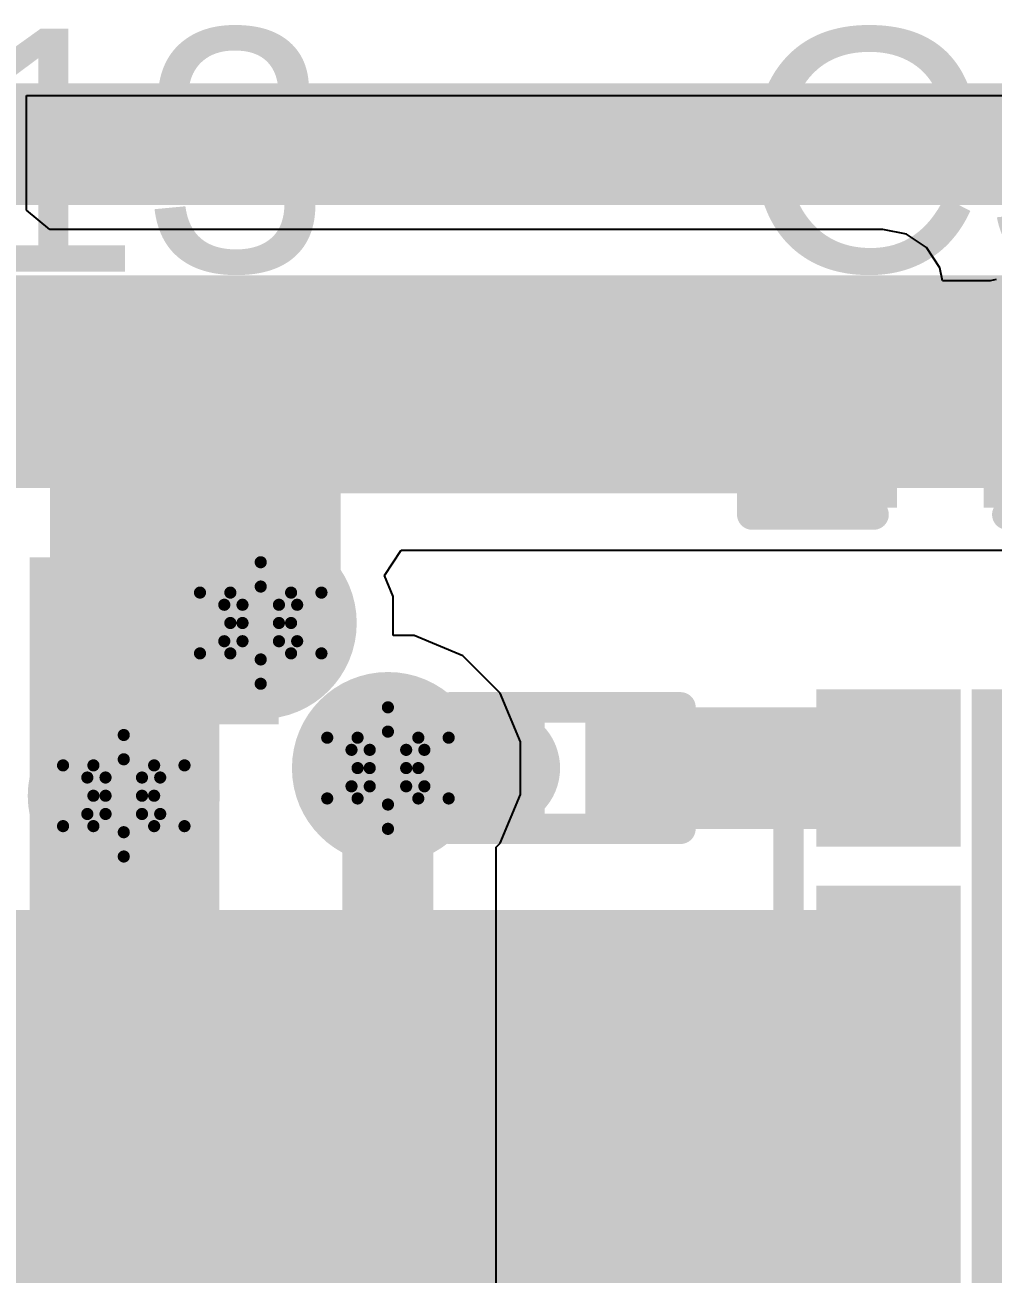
# Model space of a CAD drawing. Header units: inches. Extents: x -18 to 237, y -41 to 211.
# Drawn here: x 24.42 to 28.46, y 104.98 to 110.2 of the extents above; entities that cross this region are included whole.
import ezdxf

# ---------------------------------------------------------------- set-up
doc = ezdxf.new("R2010")
doc.units = ezdxf.units.IN
for name, color, linetype in [('Bottom Layer', 5, 'Continuous'), ('Bottom Solder', 6, 'Continuous'), ('Drill Drawing', 1, 'Continuous'), ('Top Layer', 1, 'Continuous'), ('Top Overlay', 2, 'Continuous'), ('Top Paste', 8, 'Continuous'), ('Top Solder', 216, 'Continuous'), ('Via Holes', 16, 'Continuous')]:
    doc.layers.add(name, color=color, linetype=linetype)
doc.styles.add('Arial', font='', dxfattribs={"height": 0.2})
doc.styles.get('Arial').set_extended_font_data('Arial')

# ---------------------------------------------------------------- blocks, each defined once
blk = doc.blocks.new('CSD25310Q2_33')
at = {"layer": 'Top Layer'}
for points in [[(-1.15, 0.85), (-0.695, 0.85), (-0.695, 0.45), (-1.15, 0.45)], [(-0.55, 0.85), (0.55, 0.85), (0.55, -0.2), (-0.55, -0.2)], [(1.15, 0.45), (0.695, 0.45), (0.695, 0.85), (1.15, 0.85)], [(-1.15, 0.2), (-0.695, 0.2), (-0.695, -0.2), (-1.15, -0.2)], [(1.15, -0.2), (0.695, -0.2), (0.695, 0.2), (1.15, 0.2)], [(-1.15, -0.45), (-0.695, -0.45), (-0.695, -0.85), (-1.15, -0.85)], [(-0.329, -0.45), (0.521, -0.45), (0.521, -0.85), (-0.329, -0.85)], [(1.15, -0.85), (0.695, -0.85), (0.695, -0.45), (1.15, -0.45)]]:
    blk.add_hatch(color=1, dxfattribs=at).paths.add_polyline_path(points)
at = {"layer": 'Top Paste'}
for points in [[(-0.5, 0.8), (0.5, 0.8), (0.5, -0.15), (-0.5, -0.15)], [(-0.279, -0.5), (0.471, -0.5), (0.471, -0.8), (-0.279, -0.8)]]:
    blk.add_hatch(color=8, dxfattribs=at).paths.add_polyline_path(points)
at = {"layer": 'Top Solder'}
for points in [[(-1.2516, 0.9516), (-0.5934, 0.9516), (-0.5934, 0.3484), (-1.2516, 0.3484)], [(-0.6516, 0.9516), (0.6516, 0.9516), (0.6516, -0.3016), (-0.6516, -0.3016)], [(1.2516, 0.3484), (0.5934, 0.3484), (0.5934, 0.9516), (1.2516, 0.9516)], [(-1.2516, 0.3016), (-0.5934, 0.3016), (-0.5934, -0.3016), (-1.2516, -0.3016)], [(1.2516, -0.3016), (0.5934, -0.3016), (0.5934, 0.3016), (1.2516, 0.3016)], [(-1.2516, -0.3484), (-0.5934, -0.3484), (-0.5934, -0.9516), (-1.2516, -0.9516)], [(-0.4306, -0.3484), (0.6226, -0.3484), (0.6226, -0.9516), (-0.4306, -0.9516)], [(1.2516, -0.9516), (0.5934, -0.9516), (0.5934, -0.3484), (1.2516, -0.3484)]]:
    blk.add_hatch(color=216, dxfattribs=at).paths.add_polyline_path(points)
at = {"layer": 'Top Overlay'}
for points in [[(1, 1.0684, 0.127, 0.127, 0), (-1, 1.0684, 0.127, 0.127, 0)], [(-1.4478, 0.508, 0.127, 0.127, 0), (-1.4478, 0.762, 0.127, 0.127, 0)], [(-1.3208, 0.635, 0.127, 0.127, 0), (-1.4478, 0.762, 0.127, 0.127, 0)], [(-1.4478, 0.508, 0.127, 0.127, 0), (-1.3208, 0.635, 0.127, 0.127, 0)], [(1, -1.0684, 0.127, 0.127, 0), (-1, -1.0684, 0.127, 0.127, 0)]]:
    blk.add_lwpolyline(points, format="xyseb", dxfattribs=at)
for points in [[(-1.0318, 1.0684, 0.0635, 0.0635, 1), (-0.9683, 1.0684, 0.0635, 0.0635, 1)], [(0.9683, 1.0684, 0.0635, 0.0635, 1), (1.0318, 1.0684, 0.0635, 0.0635, 1)], [(-1.4795, 0.762, 0.0635, 0.0635, 1), (-1.4161, 0.762, 0.0635, 0.0635, 1)], [(-1.4795, 0.762, 0.0635, 0.0635, 1), (-1.4161, 0.762, 0.0635, 0.0635, 1)], [(-1.3525, 0.635, 0.0635, 0.0635, 1), (-1.2891, 0.635, 0.0635, 0.0635, 1)], [(-1.3525, 0.635, 0.0635, 0.0635, 1), (-1.2891, 0.635, 0.0635, 0.0635, 1)], [(-1.4795, 0.508, 0.0635, 0.0635, 1), (-1.4161, 0.508, 0.0635, 0.0635, 1)], [(-1.4795, 0.508, 0.0635, 0.0635, 1), (-1.4161, 0.508, 0.0635, 0.0635, 1)], [(-1.0318, -1.0684, 0.0635, 0.0635, 1), (-0.9683, -1.0684, 0.0635, 0.0635, 1)], [(0.9683, -1.0684, 0.0635, 0.0635, 1), (1.0318, -1.0684, 0.0635, 0.0635, 1)]]:
    blk.add_lwpolyline(points, format="xyseb", close=True, dxfattribs=at)
blk = doc.blocks.new('R___0201_71')
at = {"layer": 'Top Layer'}
for points in [[(-0.41, 0.185), (-0.14, 0.185), (-0.14, -0.185), (-0.41, -0.185)], [(0.14, 0.185), (0.41, 0.185), (0.41, -0.185), (0.14, -0.185)]]:
    blk.add_hatch(color=1, dxfattribs=at).paths.add_polyline_path(points)
at = {"layer": 'Top Paste'}
for points in [[(-0.41, 0.185), (-0.14, 0.185), (-0.14, -0.185), (-0.41, -0.185)], [(0.14, 0.185), (0.41, 0.185), (0.41, -0.185), (0.14, -0.185)]]:
    blk.add_hatch(color=8, dxfattribs=at).paths.add_polyline_path(points)
at = {"layer": 'Top Solder'}
for points in [[(-0.465, 0.24), (-0.085, 0.24), (-0.085, -0.24), (-0.465, -0.24)], [(0.085, 0.24), (0.465, 0.24), (0.465, -0.24), (0.085, -0.24)]]:
    blk.add_hatch(color=216, dxfattribs=at).paths.add_polyline_path(points)
at = {"layer": 'Top Overlay'}
for points in [[(0.4826, 0.254, 0.127, 0.127, 0), (-0.4826, 0.254, 0.127, 0.127, 0)], [(-0.4826, 0.254, 0.127, 0.127, 0), (-0.4826, -0.254, 0.127, 0.127, 0)], [(0.4826, 0.254, 0.127, 0.127, 0), (0.4826, -0.254, 0.127, 0.127, 0)], [(0.4826, -0.254, 0.127, 0.127, 0), (-0.4826, -0.254, 0.127, 0.127, 0)]]:
    blk.add_lwpolyline(points, format="xyseb", dxfattribs=at)
for points in [[(-0.5143, 0.254, 0.0635, 0.0635, 1), (-0.4508, 0.254, 0.0635, 0.0635, 1)], [(-0.5143, 0.254, 0.0635, 0.0635, 1), (-0.4508, 0.254, 0.0635, 0.0635, 1)], [(0.4508, 0.254, 0.0635, 0.0635, 1), (0.5143, 0.254, 0.0635, 0.0635, 1)], [(0.4508, 0.254, 0.0635, 0.0635, 1), (0.5143, 0.254, 0.0635, 0.0635, 1)], [(-0.5143, -0.254, 0.0635, 0.0635, 1), (-0.4508, -0.254, 0.0635, 0.0635, 1)], [(-0.5143, -0.254, 0.0635, 0.0635, 1), (-0.4508, -0.254, 0.0635, 0.0635, 1)], [(0.4508, -0.254, 0.0635, 0.0635, 1), (0.5143, -0.254, 0.0635, 0.0635, 1)], [(0.4508, -0.254, 0.0635, 0.0635, 1), (0.5143, -0.254, 0.0635, 0.0635, 1)]]:
    blk.add_lwpolyline(points, format="xyseb", close=True, dxfattribs=at)
blk = doc.blocks.new('C___0402_149')
at = {"layer": 'Top Layer'}
for points in [[(-0.6985, -0.3175), (-0.6985, 0.3175), (-0.2413, 0.3175), (-0.2413, -0.3175)], [(0.2413, -0.3175), (0.2413, 0.3175), (0.6985, 0.3175), (0.6985, -0.3175)]]:
    blk.add_hatch(color=1, dxfattribs=at).paths.add_polyline_path(points)
at = {"layer": 'Top Paste'}
for points in [[(-0.6985, -0.3175), (-0.6985, 0.3175), (-0.2413, 0.3175), (-0.2413, -0.3175)], [(0.2413, -0.3175), (0.2413, 0.3175), (0.6985, 0.3175), (0.6985, -0.3175)]]:
    blk.add_hatch(color=8, dxfattribs=at).paths.add_polyline_path(points)
at = {"layer": 'Top Solder'}
for points in [[(-0.7585, -0.3775), (-0.7585, 0.3775), (-0.1813, 0.3775), (-0.1813, -0.3775)], [(0.1813, -0.3775), (0.1813, 0.3775), (0.7585, 0.3775), (0.7585, -0.3775)]]:
    blk.add_hatch(color=216, dxfattribs=at).paths.add_polyline_path(points)
at = {"layer": 'Top Overlay'}
for points in [[(-0.7874, -0.4064, 0.127, 0.127, 0), (-0.7874, 0.4064, 0.127, 0.127, 0)], [(-0.7874, 0.4064, 0.127, 0.127, 0), (-0.2794, 0.4064, 0.127, 0.127, 0)], [(0.2794, 0.4064, 0.127, 0.127, 0), (0.7874, 0.4064, 0.127, 0.127, 0)], [(0.7874, -0.4064, 0.127, 0.127, 0), (0.7874, 0.4064, 0.127, 0.127, 0)], [(-0.7874, -0.4064, 0.127, 0.127, 0), (-0.2794, -0.4064, 0.127, 0.127, 0)], [(0.2794, -0.4064, 0.127, 0.127, 0), (0.7874, -0.4064, 0.127, 0.127, 0)]]:
    blk.add_lwpolyline(points, format="xyseb", dxfattribs=at)
for points in [[(-0.8191, 0.4064, 0.0635, 0.0635, 1), (-0.7556, 0.4064, 0.0635, 0.0635, 1)], [(-0.8191, 0.4064, 0.0635, 0.0635, 1), (-0.7556, 0.4064, 0.0635, 0.0635, 1)], [(-0.3111, 0.4064, 0.0635, 0.0635, 1), (-0.2477, 0.4064, 0.0635, 0.0635, 1)], [(0.2477, 0.4064, 0.0635, 0.0635, 1), (0.3111, 0.4064, 0.0635, 0.0635, 1)], [(0.7556, 0.4064, 0.0635, 0.0635, 1), (0.8191, 0.4064, 0.0635, 0.0635, 1)], [(0.7556, 0.4064, 0.0635, 0.0635, 1), (0.8191, 0.4064, 0.0635, 0.0635, 1)], [(-0.8191, -0.4064, 0.0635, 0.0635, 1), (-0.7556, -0.4064, 0.0635, 0.0635, 1)], [(-0.8191, -0.4064, 0.0635, 0.0635, 1), (-0.7556, -0.4064, 0.0635, 0.0635, 1)], [(-0.3111, -0.4064, 0.0635, 0.0635, 1), (-0.2477, -0.4064, 0.0635, 0.0635, 1)], [(0.2477, -0.4064, 0.0635, 0.0635, 1), (0.3111, -0.4064, 0.0635, 0.0635, 1)], [(0.7556, -0.4064, 0.0635, 0.0635, 1), (0.8191, -0.4064, 0.0635, 0.0635, 1)], [(0.7556, -0.4064, 0.0635, 0.0635, 1), (0.8191, -0.4064, 0.0635, 0.0635, 1)]]:
    blk.add_lwpolyline(points, format="xyseb", close=True, dxfattribs=at)
blk = doc.blocks.new('C___0402_150')
at = {"layer": 'Top Layer'}
for points in [[(-0.6985, -0.3175), (-0.6985, 0.3175), (-0.2413, 0.3175), (-0.2413, -0.3175)], [(0.2413, -0.3175), (0.2413, 0.3175), (0.6985, 0.3175), (0.6985, -0.3175)]]:
    blk.add_hatch(color=1, dxfattribs=at).paths.add_polyline_path(points)
at = {"layer": 'Top Paste'}
for points in [[(-0.6985, -0.3175), (-0.6985, 0.3175), (-0.2413, 0.3175), (-0.2413, -0.3175)], [(0.2413, -0.3175), (0.2413, 0.3175), (0.6985, 0.3175), (0.6985, -0.3175)]]:
    blk.add_hatch(color=8, dxfattribs=at).paths.add_polyline_path(points)
at = {"layer": 'Top Solder'}
for points in [[(-0.7585, -0.3775), (-0.7585, 0.3775), (-0.1813, 0.3775), (-0.1813, -0.3775)], [(0.1813, -0.3775), (0.1813, 0.3775), (0.7585, 0.3775), (0.7585, -0.3775)]]:
    blk.add_hatch(color=216, dxfattribs=at).paths.add_polyline_path(points)
at = {"layer": 'Top Overlay'}
for points in [[(-0.7874, 0.4064, 0.127, 0.127, 0), (-0.2794, 0.4064, 0.127, 0.127, 0)], [(-0.7874, -0.4064, 0.127, 0.127, 0), (-0.7874, 0.4064, 0.127, 0.127, 0)], [(0.2794, 0.4064, 0.127, 0.127, 0), (0.7874, 0.4064, 0.127, 0.127, 0)], [(0.7874, -0.4064, 0.127, 0.127, 0), (0.7874, 0.4064, 0.127, 0.127, 0)], [(-0.7874, -0.4064, 0.127, 0.127, 0), (-0.2794, -0.4064, 0.127, 0.127, 0)], [(0.2794, -0.4064, 0.127, 0.127, 0), (0.7874, -0.4064, 0.127, 0.127, 0)]]:
    blk.add_lwpolyline(points, format="xyseb", dxfattribs=at)
for points in [[(-0.8191, 0.4064, 0.0635, 0.0635, 1), (-0.7556, 0.4064, 0.0635, 0.0635, 1)], [(-0.8191, 0.4064, 0.0635, 0.0635, 1), (-0.7556, 0.4064, 0.0635, 0.0635, 1)], [(-0.3111, 0.4064, 0.0635, 0.0635, 1), (-0.2477, 0.4064, 0.0635, 0.0635, 1)], [(0.2477, 0.4064, 0.0635, 0.0635, 1), (0.3111, 0.4064, 0.0635, 0.0635, 1)], [(0.7556, 0.4064, 0.0635, 0.0635, 1), (0.8191, 0.4064, 0.0635, 0.0635, 1)], [(0.7556, 0.4064, 0.0635, 0.0635, 1), (0.8191, 0.4064, 0.0635, 0.0635, 1)], [(-0.8191, -0.4064, 0.0635, 0.0635, 1), (-0.7556, -0.4064, 0.0635, 0.0635, 1)], [(-0.8191, -0.4064, 0.0635, 0.0635, 1), (-0.7556, -0.4064, 0.0635, 0.0635, 1)], [(-0.3111, -0.4064, 0.0635, 0.0635, 1), (-0.2477, -0.4064, 0.0635, 0.0635, 1)], [(0.2477, -0.4064, 0.0635, 0.0635, 1), (0.3111, -0.4064, 0.0635, 0.0635, 1)], [(0.7556, -0.4064, 0.0635, 0.0635, 1), (0.8191, -0.4064, 0.0635, 0.0635, 1)], [(0.7556, -0.4064, 0.0635, 0.0635, 1), (0.8191, -0.4064, 0.0635, 0.0635, 1)]]:
    blk.add_lwpolyline(points, format="xyseb", close=True, dxfattribs=at)
blk = doc.blocks.new('C___0402_158')
at = {"layer": 'Top Layer'}
for points in [[(-0.6985, -0.3175), (-0.6985, 0.3175), (-0.2413, 0.3175), (-0.2413, -0.3175)], [(0.2413, -0.3175), (0.2413, 0.3175), (0.6985, 0.3175), (0.6985, -0.3175)]]:
    blk.add_hatch(color=1, dxfattribs=at).paths.add_polyline_path(points)
at = {"layer": 'Top Paste'}
for points in [[(-0.6985, -0.3175), (-0.6985, 0.3175), (-0.2413, 0.3175), (-0.2413, -0.3175)], [(0.2413, -0.3175), (0.2413, 0.3175), (0.6985, 0.3175), (0.6985, -0.3175)]]:
    blk.add_hatch(color=8, dxfattribs=at).paths.add_polyline_path(points)
at = {"layer": 'Top Solder'}
for points in [[(-0.7585, -0.3775), (-0.7585, 0.3775), (-0.1813, 0.3775), (-0.1813, -0.3775)], [(0.1813, -0.3775), (0.1813, 0.3775), (0.7585, 0.3775), (0.7585, -0.3775)]]:
    blk.add_hatch(color=216, dxfattribs=at).paths.add_polyline_path(points)
at = {"layer": 'Top Overlay'}
for points in [[(-0.7874, 0.4064, 0.127, 0.127, 0), (-0.7874, -0.4064, 0.127, 0.127, 0)], [(-0.2794, 0.4064, 0.127, 0.127, 0), (-0.7874, 0.4064, 0.127, 0.127, 0)], [(0.7874, 0.4064, 0.127, 0.127, 0), (0.2794, 0.4064, 0.127, 0.127, 0)], [(0.7874, 0.4064, 0.127, 0.127, 0), (0.7874, -0.4064, 0.127, 0.127, 0)], [(-0.2794, -0.4064, 0.127, 0.127, 0), (-0.7874, -0.4064, 0.127, 0.127, 0)], [(0.7874, -0.4064, 0.127, 0.127, 0), (0.2794, -0.4064, 0.127, 0.127, 0)]]:
    blk.add_lwpolyline(points, format="xyseb", dxfattribs=at)
for points in [[(-0.8191, 0.4064, 0.0635, 0.0635, 1), (-0.7556, 0.4064, 0.0635, 0.0635, 1)], [(-0.8191, 0.4064, 0.0635, 0.0635, 1), (-0.7556, 0.4064, 0.0635, 0.0635, 1)], [(-0.3111, 0.4064, 0.0635, 0.0635, 1), (-0.2477, 0.4064, 0.0635, 0.0635, 1)], [(0.2477, 0.4064, 0.0635, 0.0635, 1), (0.3111, 0.4064, 0.0635, 0.0635, 1)], [(0.7556, 0.4064, 0.0635, 0.0635, 1), (0.8191, 0.4064, 0.0635, 0.0635, 1)], [(0.7556, 0.4064, 0.0635, 0.0635, 1), (0.8191, 0.4064, 0.0635, 0.0635, 1)], [(-0.8191, -0.4064, 0.0635, 0.0635, 1), (-0.7556, -0.4064, 0.0635, 0.0635, 1)], [(-0.8191, -0.4064, 0.0635, 0.0635, 1), (-0.7556, -0.4064, 0.0635, 0.0635, 1)], [(-0.3111, -0.4064, 0.0635, 0.0635, 1), (-0.2477, -0.4064, 0.0635, 0.0635, 1)], [(0.2477, -0.4064, 0.0635, 0.0635, 1), (0.3111, -0.4064, 0.0635, 0.0635, 1)], [(0.7556, -0.4064, 0.0635, 0.0635, 1), (0.8191, -0.4064, 0.0635, 0.0635, 1)], [(0.7556, -0.4064, 0.0635, 0.0635, 1), (0.8191, -0.4064, 0.0635, 0.0635, 1)]]:
    blk.add_lwpolyline(points, format="xyseb", close=True, dxfattribs=at)

msp = doc.modelspace()

# ---------------------------------------------------------------- hatches: boundary and pattern name
at = {"layer": 'Bottom Layer'}
h = msp.add_hatch(color=5, dxfattribs=at)
edge = h.paths.add_edge_path()
edge.add_arc((25.4013, 107.704), 0.3, 0, 360)
for points in [[(24.4348, 99.9012), (25.2286, 99.9012), (25.2286, 107.9784), (24.4348, 107.9784)], [(24.4348, 107.445), (25.6032, 107.445), (25.6032, 107.9784), (24.4348, 107.9784)]]:
    msp.add_hatch(color=5, dxfattribs=at).paths.add_polyline_path(points)
h = msp.add_hatch(color=5, dxfattribs=at)
edge = h.paths.add_edge_path()
edge.add_arc((25.9334, 107.0975), 0.3, 0, 360)
h = msp.add_hatch(color=5, dxfattribs=at)
edge = h.paths.add_edge_path()
edge.add_arc((24.8285, 106.9818), 0.3, 0, 360)
at = {"layer": 'Bottom Solder'}
h = msp.add_hatch(color=6, dxfattribs=at)
edge = h.paths.add_edge_path()
edge.add_arc((25.4013, 107.704), 0.4016, 0, 360)
h = msp.add_hatch(color=6, dxfattribs=at)
edge = h.paths.add_edge_path()
edge.add_arc((25.9334, 107.0975), 0.4016, 0, 360)
h = msp.add_hatch(color=6, dxfattribs=at)
edge = h.paths.add_edge_path()
edge.add_arc((24.8285, 106.9818), 0.4016, 0, 360)
at = {"layer": 'Top Layer'}
for points in [[(24.5195, 107.5466), (25.7353, 107.5466), (25.7353, 109.0903), (24.5195, 109.0903)], [(24.5195, 106.6854), (25.1266, 106.6854), (25.1266, 109.0903), (24.5195, 109.0903)], [(24.5999, 108.2461), (28.0029, 108.2461), (28.0029, 109.0903), (24.5999, 109.0903)], [(24.5195, 107.2799), (25.4762, 107.2799), (25.4762, 107.9149), (24.5195, 107.9149)], [(22.3842, 104.9352), (28.2266, 104.9352), (28.2266, 106.504), (22.3842, 106.504)]]:
    msp.add_hatch(color=1, dxfattribs=at).paths.add_polyline_path(points)
h = msp.add_hatch(color=1, dxfattribs=at)
edge = h.paths.add_edge_path()
edge.add_arc((25.4013, 107.704), 0.3, 0, 360)
h = msp.add_hatch(color=1, dxfattribs=at)
edge = h.paths.add_edge_path()
edge.add_arc((25.9334, 107.0975), 0.3, 0, 360)
h = msp.add_hatch(color=1, dxfattribs=at)
edge = h.paths.add_edge_path()
edge.add_arc((24.8285, 106.9818), 0.3, 0, 360)
at = {"layer": 'Top Solder'}
h = msp.add_hatch(color=216, dxfattribs=at)
edge = h.paths.add_edge_path()
edge.add_arc((25.4013, 107.704), 0.4016, 0, 360)
h = msp.add_hatch(color=216, dxfattribs=at)
edge = h.paths.add_edge_path()
edge.add_arc((25.9334, 107.0975), 0.4016, 0, 360)
h = msp.add_hatch(color=216, dxfattribs=at)
edge = h.paths.add_edge_path()
edge.add_arc((24.8285, 106.9818), 0.4016, 0, 360)
at = {"layer": 'Via Holes'}
h = msp.add_hatch(color=7, dxfattribs=at)
edge = h.paths.add_edge_path()
edge.add_arc((25.4013, 107.704), 0.15, 0, 360)
h = msp.add_hatch(color=7, dxfattribs=at)
edge = h.paths.add_edge_path()
edge.add_arc((25.9334, 107.0975), 0.15, 0, 360)
h = msp.add_hatch(color=7, dxfattribs=at)
edge = h.paths.add_edge_path()
edge.add_arc((24.8285, 106.9818), 0.15, 0, 360)

# ---------------------------------------------------------------- linework, layer by layer
at = {"layer": 'Bottom Layer'}
for p, q in [((25.9186, 107.9028), (25.9892, 108.0084)), ((25.9892, 108.0084), (35.0724, 108.0084)), ((25.9553, 107.8142), (25.9186, 107.9028)), ((25.9553, 107.6515), (25.9553, 107.8142)), ((26.0436, 107.6515), (25.9553, 107.6515)), ((26.2472, 107.5672), (26.0436, 107.6515)), ((26.4031, 107.4113), (26.2472, 107.5672)), ((26.4874, 107.2077), (26.4031, 107.4113)), ((26.4874, 106.9873), (26.4874, 107.2077)), ((26.4031, 106.7837), (26.4874, 106.9873)), ((26.3866, 106.7672), (26.4031, 106.7837)), ((26.3866, 102.5019), (26.3866, 106.7672))]:
    msp.add_line(p, q, dxfattribs=at)
for points in [[(21.9157, 109.7056, 0.508, 0.508, 0), (38.7582, 109.7056, 0.508, 0.508, 0)], [(22.7295, 108.7129, 0.889, 0.889, 0), (35.4605, 108.7129, 0.889, 0.889, 0)], [(25.9334, 102.3142, 0.381, 0.381, 0), (25.9334, 107.0975, 0.381, 0.381, 0)]]:
    msp.add_lwpolyline(points, format="xyseb", dxfattribs=at)
msp.add_lwpolyline([(25.8382, 107.0975, 0.1905, 0.1905, 1), (26.0287, 107.0975, 0.1905, 0.1905, 1)], format="xyseb", close=True, dxfattribs=at)
at = {"layer": 'Drill Drawing'}
for points in [[(25.2743, 107.831, 0.0508, 0.0508, 0), (25.4013, 107.958, 0.0508, 0.0508, 0)], [(25.4013, 107.958, 0.0508, 0.0508, 0), (25.5283, 107.831, 0.0508, 0.0508, 0)], [(25.3251, 107.7802, 0.0508, 0.0508, 0), (25.4013, 107.8564, 0.0508, 0.0508, 0)], [(25.4013, 107.8564, 0.0508, 0.0508, 0), (25.4775, 107.7802, 0.0508, 0.0508, 0)], [(25.1473, 107.831, 0.0508, 0.0508, 0), (25.2743, 107.704, 0.0508, 0.0508, 0)], [(25.1473, 107.831, 0.0508, 0.0508, 0), (25.2743, 107.831, 0.0508, 0.0508, 0)], [(25.5283, 107.831, 0.0508, 0.0508, 0), (25.6553, 107.831, 0.0508, 0.0508, 0)], [(25.5283, 107.704, 0.0508, 0.0508, 0), (25.6553, 107.831, 0.0508, 0.0508, 0)], [(25.2489, 107.7802, 0.0508, 0.0508, 0), (25.3251, 107.704, 0.0508, 0.0508, 0)], [(25.2489, 107.7802, 0.0508, 0.0508, 0), (25.3251, 107.7802, 0.0508, 0.0508, 0)], [(25.4775, 107.7802, 0.0508, 0.0508, 0), (25.5537, 107.7802, 0.0508, 0.0508, 0)], [(25.4775, 107.704, 0.0508, 0.0508, 0), (25.5537, 107.7802, 0.0508, 0.0508, 0)], [(25.1473, 107.577, 0.0508, 0.0508, 0), (25.2743, 107.704, 0.0508, 0.0508, 0)], [(25.2489, 107.6278, 0.0508, 0.0508, 0), (25.3251, 107.704, 0.0508, 0.0508, 0)], [(25.4775, 107.704, 0.0508, 0.0508, 0), (25.5537, 107.6278, 0.0508, 0.0508, 0)], [(25.5283, 107.704, 0.0508, 0.0508, 0), (25.6553, 107.577, 0.0508, 0.0508, 0)], [(25.2489, 107.6278, 0.0508, 0.0508, 0), (25.3251, 107.6278, 0.0508, 0.0508, 0)], [(25.3251, 107.6278, 0.0508, 0.0508, 0), (25.4013, 107.5516, 0.0508, 0.0508, 0)], [(25.4013, 107.5516, 0.0508, 0.0508, 0), (25.4775, 107.6278, 0.0508, 0.0508, 0)], [(25.4775, 107.6278, 0.0508, 0.0508, 0), (25.5537, 107.6278, 0.0508, 0.0508, 0)], [(25.1473, 107.577, 0.0508, 0.0508, 0), (25.2743, 107.577, 0.0508, 0.0508, 0)], [(25.2743, 107.577, 0.0508, 0.0508, 0), (25.4013, 107.45, 0.0508, 0.0508, 0)], [(25.4013, 107.45, 0.0508, 0.0508, 0), (25.5283, 107.577, 0.0508, 0.0508, 0)], [(25.5283, 107.577, 0.0508, 0.0508, 0), (25.6553, 107.577, 0.0508, 0.0508, 0)], [(25.8064, 107.2245, 0.0508, 0.0508, 0), (25.9334, 107.3515, 0.0508, 0.0508, 0)], [(25.9334, 107.3515, 0.0508, 0.0508, 0), (26.0604, 107.2245, 0.0508, 0.0508, 0)], [(24.7015, 107.1088, 0.0508, 0.0508, 0), (24.8285, 107.2358, 0.0508, 0.0508, 0)], [(24.8285, 107.2358, 0.0508, 0.0508, 0), (24.9555, 107.1088, 0.0508, 0.0508, 0)], [(25.8572, 107.1737, 0.0508, 0.0508, 0), (25.9334, 107.2499, 0.0508, 0.0508, 0)], [(25.9334, 107.2499, 0.0508, 0.0508, 0), (26.0096, 107.1737, 0.0508, 0.0508, 0)], [(25.6794, 107.2245, 0.0508, 0.0508, 0), (25.8064, 107.0975, 0.0508, 0.0508, 0)], [(25.6794, 107.2245, 0.0508, 0.0508, 0), (25.8064, 107.2245, 0.0508, 0.0508, 0)], [(26.0604, 107.2245, 0.0508, 0.0508, 0), (26.1874, 107.2245, 0.0508, 0.0508, 0)], [(26.0604, 107.0975, 0.0508, 0.0508, 0), (26.1874, 107.2245, 0.0508, 0.0508, 0)], [(24.7523, 107.058, 0.0508, 0.0508, 0), (24.8285, 107.1342, 0.0508, 0.0508, 0)], [(24.8285, 107.1342, 0.0508, 0.0508, 0), (24.9047, 107.058, 0.0508, 0.0508, 0)], [(25.781, 107.1737, 0.0508, 0.0508, 0), (25.8572, 107.0975, 0.0508, 0.0508, 0)], [(25.781, 107.1737, 0.0508, 0.0508, 0), (25.8572, 107.1737, 0.0508, 0.0508, 0)], [(26.0096, 107.1737, 0.0508, 0.0508, 0), (26.0858, 107.1737, 0.0508, 0.0508, 0)], [(26.0096, 107.0975, 0.0508, 0.0508, 0), (26.0858, 107.1737, 0.0508, 0.0508, 0)], [(24.5745, 107.1088, 0.0508, 0.0508, 0), (24.7015, 106.9818, 0.0508, 0.0508, 0)], [(24.5745, 107.1088, 0.0508, 0.0508, 0), (24.7015, 107.1088, 0.0508, 0.0508, 0)], [(24.9555, 107.1088, 0.0508, 0.0508, 0), (25.0825, 107.1088, 0.0508, 0.0508, 0)], [(24.9555, 106.9818, 0.0508, 0.0508, 0), (25.0825, 107.1088, 0.0508, 0.0508, 0)], [(25.6794, 106.9705, 0.0508, 0.0508, 0), (25.8064, 107.0975, 0.0508, 0.0508, 0)], [(25.781, 107.0213, 0.0508, 0.0508, 0), (25.8572, 107.0975, 0.0508, 0.0508, 0)], [(26.0096, 107.0975, 0.0508, 0.0508, 0), (26.0858, 107.0213, 0.0508, 0.0508, 0)], [(26.0604, 107.0975, 0.0508, 0.0508, 0), (26.1874, 106.9705, 0.0508, 0.0508, 0)], [(24.6761, 107.058, 0.0508, 0.0508, 0), (24.7523, 106.9818, 0.0508, 0.0508, 0)], [(24.6761, 107.058, 0.0508, 0.0508, 0), (24.7523, 107.058, 0.0508, 0.0508, 0)], [(24.9047, 107.058, 0.0508, 0.0508, 0), (24.9809, 107.058, 0.0508, 0.0508, 0)], [(24.9047, 106.9818, 0.0508, 0.0508, 0), (24.9809, 107.058, 0.0508, 0.0508, 0)], [(25.781, 107.0213, 0.0508, 0.0508, 0), (25.8572, 107.0213, 0.0508, 0.0508, 0)], [(25.8572, 107.0213, 0.0508, 0.0508, 0), (25.9334, 106.9451, 0.0508, 0.0508, 0)], [(25.9334, 106.9451, 0.0508, 0.0508, 0), (26.0096, 107.0213, 0.0508, 0.0508, 0)], [(26.0096, 107.0213, 0.0508, 0.0508, 0), (26.0858, 107.0213, 0.0508, 0.0508, 0)], [(24.5745, 106.8548, 0.0508, 0.0508, 0), (24.7015, 106.9818, 0.0508, 0.0508, 0)], [(24.6761, 106.9056, 0.0508, 0.0508, 0), (24.7523, 106.9818, 0.0508, 0.0508, 0)], [(24.9047, 106.9818, 0.0508, 0.0508, 0), (24.9809, 106.9056, 0.0508, 0.0508, 0)], [(24.9555, 106.9818, 0.0508, 0.0508, 0), (25.0825, 106.8548, 0.0508, 0.0508, 0)], [(25.6794, 106.9705, 0.0508, 0.0508, 0), (25.8064, 106.9705, 0.0508, 0.0508, 0)], [(25.8064, 106.9705, 0.0508, 0.0508, 0), (25.9334, 106.8435, 0.0508, 0.0508, 0)], [(25.9334, 106.8435, 0.0508, 0.0508, 0), (26.0604, 106.9705, 0.0508, 0.0508, 0)], [(26.0604, 106.9705, 0.0508, 0.0508, 0), (26.1874, 106.9705, 0.0508, 0.0508, 0)], [(24.6761, 106.9056, 0.0508, 0.0508, 0), (24.7523, 106.9056, 0.0508, 0.0508, 0)], [(24.7523, 106.9056, 0.0508, 0.0508, 0), (24.8285, 106.8294, 0.0508, 0.0508, 0)], [(24.8285, 106.8294, 0.0508, 0.0508, 0), (24.9047, 106.9056, 0.0508, 0.0508, 0)], [(24.9047, 106.9056, 0.0508, 0.0508, 0), (24.9809, 106.9056, 0.0508, 0.0508, 0)], [(24.5745, 106.8548, 0.0508, 0.0508, 0), (24.7015, 106.8548, 0.0508, 0.0508, 0)], [(24.7015, 106.8548, 0.0508, 0.0508, 0), (24.8285, 106.7278, 0.0508, 0.0508, 0)], [(24.8285, 106.7278, 0.0508, 0.0508, 0), (24.9555, 106.8548, 0.0508, 0.0508, 0)], [(24.9555, 106.8548, 0.0508, 0.0508, 0), (25.0825, 106.8548, 0.0508, 0.0508, 0)]]:
    msp.add_lwpolyline(points, format="xyseb", dxfattribs=at)
for points in [[(25.3886, 107.958, 0.0254, 0.0254, 1), (25.414, 107.958, 0.0254, 0.0254, 1)], [(25.3886, 107.958, 0.0254, 0.0254, 1), (25.414, 107.958, 0.0254, 0.0254, 1)], [(25.3886, 107.8564, 0.0254, 0.0254, 1), (25.414, 107.8564, 0.0254, 0.0254, 1)], [(25.3886, 107.8564, 0.0254, 0.0254, 1), (25.414, 107.8564, 0.0254, 0.0254, 1)], [(25.1346, 107.831, 0.0254, 0.0254, 1), (25.16, 107.831, 0.0254, 0.0254, 1)], [(25.1346, 107.831, 0.0254, 0.0254, 1), (25.16, 107.831, 0.0254, 0.0254, 1)], [(25.2616, 107.831, 0.0254, 0.0254, 1), (25.287, 107.831, 0.0254, 0.0254, 1)], [(25.2616, 107.831, 0.0254, 0.0254, 1), (25.287, 107.831, 0.0254, 0.0254, 1)], [(25.5156, 107.831, 0.0254, 0.0254, 1), (25.541, 107.831, 0.0254, 0.0254, 1)], [(25.5156, 107.831, 0.0254, 0.0254, 1), (25.541, 107.831, 0.0254, 0.0254, 1)], [(25.6426, 107.831, 0.0254, 0.0254, 1), (25.668, 107.831, 0.0254, 0.0254, 1)], [(25.6426, 107.831, 0.0254, 0.0254, 1), (25.668, 107.831, 0.0254, 0.0254, 1)], [(25.2362, 107.7802, 0.0254, 0.0254, 1), (25.2616, 107.7802, 0.0254, 0.0254, 1)], [(25.2362, 107.7802, 0.0254, 0.0254, 1), (25.2616, 107.7802, 0.0254, 0.0254, 1)], [(25.3124, 107.7802, 0.0254, 0.0254, 1), (25.3378, 107.7802, 0.0254, 0.0254, 1)], [(25.3124, 107.7802, 0.0254, 0.0254, 1), (25.3378, 107.7802, 0.0254, 0.0254, 1)], [(25.4648, 107.7802, 0.0254, 0.0254, 1), (25.4902, 107.7802, 0.0254, 0.0254, 1)], [(25.4648, 107.7802, 0.0254, 0.0254, 1), (25.4902, 107.7802, 0.0254, 0.0254, 1)], [(25.541, 107.7802, 0.0254, 0.0254, 1), (25.5664, 107.7802, 0.0254, 0.0254, 1)], [(25.541, 107.7802, 0.0254, 0.0254, 1), (25.5664, 107.7802, 0.0254, 0.0254, 1)], [(25.2616, 107.704, 0.0254, 0.0254, 1), (25.287, 107.704, 0.0254, 0.0254, 1)], [(25.2616, 107.704, 0.0254, 0.0254, 1), (25.287, 107.704, 0.0254, 0.0254, 1)], [(25.3124, 107.704, 0.0254, 0.0254, 1), (25.3378, 107.704, 0.0254, 0.0254, 1)], [(25.3124, 107.704, 0.0254, 0.0254, 1), (25.3378, 107.704, 0.0254, 0.0254, 1)], [(25.4648, 107.704, 0.0254, 0.0254, 1), (25.4902, 107.704, 0.0254, 0.0254, 1)], [(25.4648, 107.704, 0.0254, 0.0254, 1), (25.4902, 107.704, 0.0254, 0.0254, 1)], [(25.5156, 107.704, 0.0254, 0.0254, 1), (25.541, 107.704, 0.0254, 0.0254, 1)], [(25.5156, 107.704, 0.0254, 0.0254, 1), (25.541, 107.704, 0.0254, 0.0254, 1)], [(25.2362, 107.6278, 0.0254, 0.0254, 1), (25.2616, 107.6278, 0.0254, 0.0254, 1)], [(25.2362, 107.6278, 0.0254, 0.0254, 1), (25.2616, 107.6278, 0.0254, 0.0254, 1)], [(25.3124, 107.6278, 0.0254, 0.0254, 1), (25.3378, 107.6278, 0.0254, 0.0254, 1)], [(25.3124, 107.6278, 0.0254, 0.0254, 1), (25.3378, 107.6278, 0.0254, 0.0254, 1)], [(25.4648, 107.6278, 0.0254, 0.0254, 1), (25.4902, 107.6278, 0.0254, 0.0254, 1)], [(25.4648, 107.6278, 0.0254, 0.0254, 1), (25.4902, 107.6278, 0.0254, 0.0254, 1)], [(25.541, 107.6278, 0.0254, 0.0254, 1), (25.5664, 107.6278, 0.0254, 0.0254, 1)], [(25.541, 107.6278, 0.0254, 0.0254, 1), (25.5664, 107.6278, 0.0254, 0.0254, 1)], [(25.1346, 107.577, 0.0254, 0.0254, 1), (25.16, 107.577, 0.0254, 0.0254, 1)], [(25.1346, 107.577, 0.0254, 0.0254, 1), (25.16, 107.577, 0.0254, 0.0254, 1)], [(25.2616, 107.577, 0.0254, 0.0254, 1), (25.287, 107.577, 0.0254, 0.0254, 1)], [(25.2616, 107.577, 0.0254, 0.0254, 1), (25.287, 107.577, 0.0254, 0.0254, 1)], [(25.3886, 107.5516, 0.0254, 0.0254, 1), (25.414, 107.5516, 0.0254, 0.0254, 1)], [(25.3886, 107.5516, 0.0254, 0.0254, 1), (25.414, 107.5516, 0.0254, 0.0254, 1)], [(25.5156, 107.577, 0.0254, 0.0254, 1), (25.541, 107.577, 0.0254, 0.0254, 1)], [(25.5156, 107.577, 0.0254, 0.0254, 1), (25.541, 107.577, 0.0254, 0.0254, 1)], [(25.6426, 107.577, 0.0254, 0.0254, 1), (25.668, 107.577, 0.0254, 0.0254, 1)], [(25.6426, 107.577, 0.0254, 0.0254, 1), (25.668, 107.577, 0.0254, 0.0254, 1)], [(25.3886, 107.45, 0.0254, 0.0254, 1), (25.414, 107.45, 0.0254, 0.0254, 1)], [(25.3886, 107.45, 0.0254, 0.0254, 1), (25.414, 107.45, 0.0254, 0.0254, 1)], [(25.9207, 107.3515, 0.0254, 0.0254, 1), (25.9461, 107.3515, 0.0254, 0.0254, 1)], [(25.9207, 107.3515, 0.0254, 0.0254, 1), (25.9461, 107.3515, 0.0254, 0.0254, 1)], [(24.8158, 107.2358, 0.0254, 0.0254, 1), (24.8412, 107.2358, 0.0254, 0.0254, 1)], [(24.8158, 107.2358, 0.0254, 0.0254, 1), (24.8412, 107.2358, 0.0254, 0.0254, 1)], [(25.9207, 107.2499, 0.0254, 0.0254, 1), (25.9461, 107.2499, 0.0254, 0.0254, 1)], [(25.9207, 107.2499, 0.0254, 0.0254, 1), (25.9461, 107.2499, 0.0254, 0.0254, 1)], [(25.6667, 107.2245, 0.0254, 0.0254, 1), (25.6921, 107.2245, 0.0254, 0.0254, 1)], [(25.6667, 107.2245, 0.0254, 0.0254, 1), (25.6921, 107.2245, 0.0254, 0.0254, 1)], [(25.7937, 107.2245, 0.0254, 0.0254, 1), (25.8191, 107.2245, 0.0254, 0.0254, 1)], [(25.7937, 107.2245, 0.0254, 0.0254, 1), (25.8191, 107.2245, 0.0254, 0.0254, 1)], [(26.0477, 107.2245, 0.0254, 0.0254, 1), (26.0731, 107.2245, 0.0254, 0.0254, 1)], [(26.0477, 107.2245, 0.0254, 0.0254, 1), (26.0731, 107.2245, 0.0254, 0.0254, 1)], [(26.1747, 107.2245, 0.0254, 0.0254, 1), (26.2001, 107.2245, 0.0254, 0.0254, 1)], [(26.1747, 107.2245, 0.0254, 0.0254, 1), (26.2001, 107.2245, 0.0254, 0.0254, 1)], [(24.8158, 107.1342, 0.0254, 0.0254, 1), (24.8412, 107.1342, 0.0254, 0.0254, 1)], [(24.8158, 107.1342, 0.0254, 0.0254, 1), (24.8412, 107.1342, 0.0254, 0.0254, 1)], [(25.7683, 107.1737, 0.0254, 0.0254, 1), (25.7937, 107.1737, 0.0254, 0.0254, 1)], [(25.7683, 107.1737, 0.0254, 0.0254, 1), (25.7937, 107.1737, 0.0254, 0.0254, 1)], [(25.8445, 107.1737, 0.0254, 0.0254, 1), (25.8699, 107.1737, 0.0254, 0.0254, 1)], [(25.8445, 107.1737, 0.0254, 0.0254, 1), (25.8699, 107.1737, 0.0254, 0.0254, 1)], [(25.9969, 107.1737, 0.0254, 0.0254, 1), (26.0223, 107.1737, 0.0254, 0.0254, 1)], [(25.9969, 107.1737, 0.0254, 0.0254, 1), (26.0223, 107.1737, 0.0254, 0.0254, 1)], [(26.0731, 107.1737, 0.0254, 0.0254, 1), (26.0985, 107.1737, 0.0254, 0.0254, 1)], [(26.0731, 107.1737, 0.0254, 0.0254, 1), (26.0985, 107.1737, 0.0254, 0.0254, 1)], [(24.5618, 107.1088, 0.0254, 0.0254, 1), (24.5872, 107.1088, 0.0254, 0.0254, 1)], [(24.5618, 107.1088, 0.0254, 0.0254, 1), (24.5872, 107.1088, 0.0254, 0.0254, 1)], [(24.6888, 107.1088, 0.0254, 0.0254, 1), (24.7142, 107.1088, 0.0254, 0.0254, 1)], [(24.6888, 107.1088, 0.0254, 0.0254, 1), (24.7142, 107.1088, 0.0254, 0.0254, 1)], [(24.9428, 107.1088, 0.0254, 0.0254, 1), (24.9682, 107.1088, 0.0254, 0.0254, 1)], [(24.9428, 107.1088, 0.0254, 0.0254, 1), (24.9682, 107.1088, 0.0254, 0.0254, 1)], [(25.0698, 107.1088, 0.0254, 0.0254, 1), (25.0952, 107.1088, 0.0254, 0.0254, 1)], [(25.0698, 107.1088, 0.0254, 0.0254, 1), (25.0952, 107.1088, 0.0254, 0.0254, 1)], [(25.7937, 107.0975, 0.0254, 0.0254, 1), (25.8191, 107.0975, 0.0254, 0.0254, 1)], [(25.7937, 107.0975, 0.0254, 0.0254, 1), (25.8191, 107.0975, 0.0254, 0.0254, 1)], [(25.8445, 107.0975, 0.0254, 0.0254, 1), (25.8699, 107.0975, 0.0254, 0.0254, 1)], [(25.8445, 107.0975, 0.0254, 0.0254, 1), (25.8699, 107.0975, 0.0254, 0.0254, 1)], [(25.9969, 107.0975, 0.0254, 0.0254, 1), (26.0223, 107.0975, 0.0254, 0.0254, 1)], [(25.9969, 107.0975, 0.0254, 0.0254, 1), (26.0223, 107.0975, 0.0254, 0.0254, 1)], [(26.0477, 107.0975, 0.0254, 0.0254, 1), (26.0731, 107.0975, 0.0254, 0.0254, 1)], [(26.0477, 107.0975, 0.0254, 0.0254, 1), (26.0731, 107.0975, 0.0254, 0.0254, 1)], [(24.6634, 107.058, 0.0254, 0.0254, 1), (24.6888, 107.058, 0.0254, 0.0254, 1)], [(24.6634, 107.058, 0.0254, 0.0254, 1), (24.6888, 107.058, 0.0254, 0.0254, 1)], [(24.7396, 107.058, 0.0254, 0.0254, 1), (24.765, 107.058, 0.0254, 0.0254, 1)], [(24.7396, 107.058, 0.0254, 0.0254, 1), (24.765, 107.058, 0.0254, 0.0254, 1)], [(24.892, 107.058, 0.0254, 0.0254, 1), (24.9174, 107.058, 0.0254, 0.0254, 1)], [(24.892, 107.058, 0.0254, 0.0254, 1), (24.9174, 107.058, 0.0254, 0.0254, 1)], [(24.9682, 107.058, 0.0254, 0.0254, 1), (24.9936, 107.058, 0.0254, 0.0254, 1)], [(24.9682, 107.058, 0.0254, 0.0254, 1), (24.9936, 107.058, 0.0254, 0.0254, 1)], [(25.7683, 107.0213, 0.0254, 0.0254, 1), (25.7937, 107.0213, 0.0254, 0.0254, 1)], [(25.7683, 107.0213, 0.0254, 0.0254, 1), (25.7937, 107.0213, 0.0254, 0.0254, 1)], [(25.8445, 107.0213, 0.0254, 0.0254, 1), (25.8699, 107.0213, 0.0254, 0.0254, 1)], [(25.8445, 107.0213, 0.0254, 0.0254, 1), (25.8699, 107.0213, 0.0254, 0.0254, 1)], [(25.9969, 107.0213, 0.0254, 0.0254, 1), (26.0223, 107.0213, 0.0254, 0.0254, 1)], [(25.9969, 107.0213, 0.0254, 0.0254, 1), (26.0223, 107.0213, 0.0254, 0.0254, 1)], [(26.0731, 107.0213, 0.0254, 0.0254, 1), (26.0985, 107.0213, 0.0254, 0.0254, 1)], [(26.0731, 107.0213, 0.0254, 0.0254, 1), (26.0985, 107.0213, 0.0254, 0.0254, 1)], [(24.6888, 106.9818, 0.0254, 0.0254, 1), (24.7142, 106.9818, 0.0254, 0.0254, 1)], [(24.6888, 106.9818, 0.0254, 0.0254, 1), (24.7142, 106.9818, 0.0254, 0.0254, 1)], [(24.7396, 106.9818, 0.0254, 0.0254, 1), (24.765, 106.9818, 0.0254, 0.0254, 1)], [(24.7396, 106.9818, 0.0254, 0.0254, 1), (24.765, 106.9818, 0.0254, 0.0254, 1)], [(24.892, 106.9818, 0.0254, 0.0254, 1), (24.9174, 106.9818, 0.0254, 0.0254, 1)], [(24.892, 106.9818, 0.0254, 0.0254, 1), (24.9174, 106.9818, 0.0254, 0.0254, 1)], [(24.9428, 106.9818, 0.0254, 0.0254, 1), (24.9682, 106.9818, 0.0254, 0.0254, 1)], [(24.9428, 106.9818, 0.0254, 0.0254, 1), (24.9682, 106.9818, 0.0254, 0.0254, 1)], [(25.6667, 106.9705, 0.0254, 0.0254, 1), (25.6921, 106.9705, 0.0254, 0.0254, 1)], [(25.6667, 106.9705, 0.0254, 0.0254, 1), (25.6921, 106.9705, 0.0254, 0.0254, 1)], [(25.7937, 106.9705, 0.0254, 0.0254, 1), (25.8191, 106.9705, 0.0254, 0.0254, 1)], [(25.7937, 106.9705, 0.0254, 0.0254, 1), (25.8191, 106.9705, 0.0254, 0.0254, 1)], [(26.0477, 106.9705, 0.0254, 0.0254, 1), (26.0731, 106.9705, 0.0254, 0.0254, 1)], [(26.0477, 106.9705, 0.0254, 0.0254, 1), (26.0731, 106.9705, 0.0254, 0.0254, 1)], [(26.1747, 106.9705, 0.0254, 0.0254, 1), (26.2001, 106.9705, 0.0254, 0.0254, 1)], [(26.1747, 106.9705, 0.0254, 0.0254, 1), (26.2001, 106.9705, 0.0254, 0.0254, 1)], [(25.9207, 106.9451, 0.0254, 0.0254, 1), (25.9461, 106.9451, 0.0254, 0.0254, 1)], [(25.9207, 106.9451, 0.0254, 0.0254, 1), (25.9461, 106.9451, 0.0254, 0.0254, 1)], [(24.6634, 106.9056, 0.0254, 0.0254, 1), (24.6888, 106.9056, 0.0254, 0.0254, 1)], [(24.6634, 106.9056, 0.0254, 0.0254, 1), (24.6888, 106.9056, 0.0254, 0.0254, 1)], [(24.7396, 106.9056, 0.0254, 0.0254, 1), (24.765, 106.9056, 0.0254, 0.0254, 1)], [(24.7396, 106.9056, 0.0254, 0.0254, 1), (24.765, 106.9056, 0.0254, 0.0254, 1)], [(24.892, 106.9056, 0.0254, 0.0254, 1), (24.9174, 106.9056, 0.0254, 0.0254, 1)], [(24.892, 106.9056, 0.0254, 0.0254, 1), (24.9174, 106.9056, 0.0254, 0.0254, 1)], [(24.9682, 106.9056, 0.0254, 0.0254, 1), (24.9936, 106.9056, 0.0254, 0.0254, 1)], [(24.9682, 106.9056, 0.0254, 0.0254, 1), (24.9936, 106.9056, 0.0254, 0.0254, 1)], [(24.5618, 106.8548, 0.0254, 0.0254, 1), (24.5872, 106.8548, 0.0254, 0.0254, 1)], [(24.5618, 106.8548, 0.0254, 0.0254, 1), (24.5872, 106.8548, 0.0254, 0.0254, 1)], [(24.6888, 106.8548, 0.0254, 0.0254, 1), (24.7142, 106.8548, 0.0254, 0.0254, 1)], [(24.6888, 106.8548, 0.0254, 0.0254, 1), (24.7142, 106.8548, 0.0254, 0.0254, 1)], [(24.8158, 106.8294, 0.0254, 0.0254, 1), (24.8412, 106.8294, 0.0254, 0.0254, 1)], [(24.8158, 106.8294, 0.0254, 0.0254, 1), (24.8412, 106.8294, 0.0254, 0.0254, 1)], [(24.9428, 106.8548, 0.0254, 0.0254, 1), (24.9682, 106.8548, 0.0254, 0.0254, 1)], [(24.9428, 106.8548, 0.0254, 0.0254, 1), (24.9682, 106.8548, 0.0254, 0.0254, 1)], [(25.0698, 106.8548, 0.0254, 0.0254, 1), (25.0952, 106.8548, 0.0254, 0.0254, 1)], [(25.0698, 106.8548, 0.0254, 0.0254, 1), (25.0952, 106.8548, 0.0254, 0.0254, 1)], [(25.9207, 106.8435, 0.0254, 0.0254, 1), (25.9461, 106.8435, 0.0254, 0.0254, 1)], [(25.9207, 106.8435, 0.0254, 0.0254, 1), (25.9461, 106.8435, 0.0254, 0.0254, 1)], [(24.8158, 106.7278, 0.0254, 0.0254, 1), (24.8412, 106.7278, 0.0254, 0.0254, 1)], [(24.8158, 106.7278, 0.0254, 0.0254, 1), (24.8412, 106.7278, 0.0254, 0.0254, 1)]]:
    msp.add_lwpolyline(points, format="xyseb", close=True, dxfattribs=at)
at = {"layer": 'Top Layer'}
for p, q in [((24.4212, 109.9088), (29.7396, 109.9088)), ((24.4212, 109.4299), (24.4212, 109.9088)), ((24.5194, 109.3493), (24.4212, 109.4299)), ((24.5195, 109.3493), (24.5194, 109.3493)), ((28.0029, 109.3493), (24.5195, 109.3493)), ((28.102, 109.3296), (28.0029, 109.3493)), ((28.186, 109.2735), (28.102, 109.3296)), ((28.2421, 109.1894), (28.186, 109.2735)), ((28.2529, 109.1351), (28.2421, 109.1894)), ((28.4516, 109.1351), (28.2529, 109.1351)), ((28.4766, 109.1401), (28.4516, 109.1351))]:
    msp.add_line(p, q, dxfattribs=at)
for points in [[(25.9334, 107.0975, 0.508, 0.508, 0), (26.3994, 107.0975, 0.508, 0.508, 0)], [(27.0387, 107.0975, 0.508, 0.508, 0), (28.0266, 107.0975, 0.508, 0.508, 0)]]:
    msp.add_lwpolyline(points, format="xyseb", dxfattribs=at)
for points in [[(25.8064, 107.0975, 0.254, 0.254, 1), (26.0604, 107.0975, 0.254, 0.254, 1)], [(26.2724, 107.0975, 0.254, 0.254, 1), (26.5264, 107.0975, 0.254, 0.254, 1)], [(26.9117, 107.0975, 0.254, 0.254, 1), (27.1657, 107.0975, 0.254, 0.254, 1)], [(27.8996, 107.0975, 0.254, 0.254, 1), (28.1536, 107.0975, 0.254, 0.254, 1)]]:
    msp.add_lwpolyline(points, format="xyseb", close=True, dxfattribs=at)

# ---------------------------------------------------------------- block references
for name, p in [('C___0402_150', (24.3586, 108.5636)), ('C___0402_149', (24.3586, 107.5974))]:
    msp.add_blockref(name, p)
for name, p, rotation in [('C___0402_158', (28.2442, 108.5636), 180), ('CSD25310Q2_33', (28.6766, 106.175), 270), ('R___0201_71', (26.6744, 107.0975), 180)]:
    msp.add_blockref(name, p, dxfattribs=dict(rotation=rotation))

# ---------------------------------------------------------------- texts
at = {"layer": 'Top Overlay', "style": 'Arial'}
for s, p in [('C13', (23.089, 109.1728)), ('C5', (27.3984, 109.1728)), ('R12', (24.7283, 105.3811))]:
    msp.add_text(s, height=1.016, dxfattribs=at).set_placement(p)

doc.saveas('drawing.dxf')
